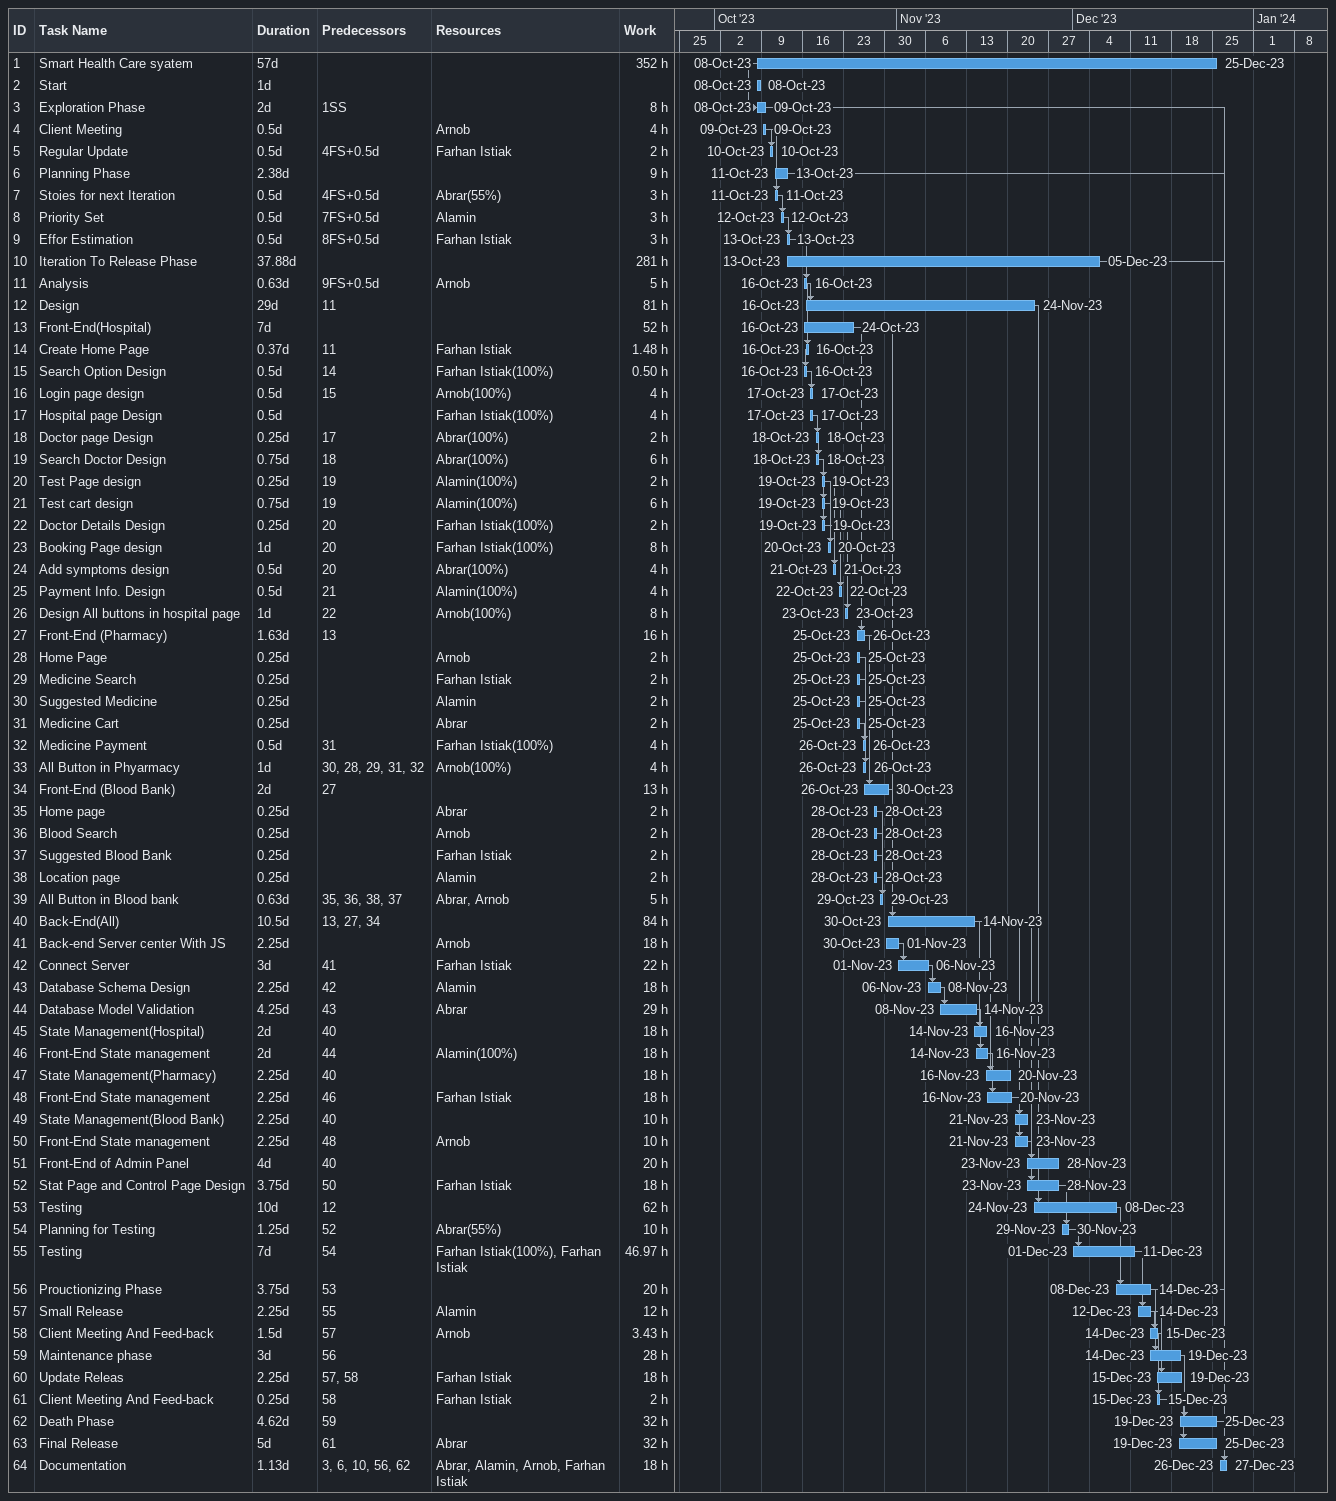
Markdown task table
| ID | Task | Duration | Start | Finish | Predecessors | Resources | Work (h) |
|---|---|---|---|---|---|---|---|
| 1 | Smart Health Care syatem | 57d | 2023-10-08 | 2023-12-25 |  |  | 352 |
| 2 | Start | 1d | 2023-10-08 | 2023-10-08 |  |  |  |
| 3 | Exploration Phase | 2d | 2023-10-08 | 2023-10-09 | 1SS |  | 8 |
| 4 | Client Meeting | 0.5d | 2023-10-09 | 2023-10-09 |  | Arnob | 4 |
| 5 | Regular Update | 0.5d | 2023-10-10 | 2023-10-10 | 4FS+0.5d | Farhan Istiak | 2 |
| 6 | Planning Phase | 2.38d | 2023-10-11 | 2023-10-13 |  |  | 9 |
| 7 | Stoies for next Iteration | 0.5d | 2023-10-11 | 2023-10-11 | 4FS+0.5d | Abrar(55%) | 3 |
| 8 | Priority Set | 0.5d | 2023-10-12 | 2023-10-12 | 7FS+0.5d | Alamin | 3 |
| 9 | Effor Estimation | 0.5d | 2023-10-13 | 2023-10-13 | 8FS+0.5d | Farhan Istiak | 3 |
| 10 | Iteration To Release Phase | 37.88d | 2023-10-13 | 2023-12-05 |  |  | 281 |
| 11 | Analysis | 0.63d | 2023-10-16 | 2023-10-16 | 9FS+0.5d | Arnob | 5 |
| 12 | Design | 29d | 2023-10-16 | 2023-11-24 | 11 |  | 81 |
| 13 | Front-End(Hospital) | 7d | 2023-10-16 | 2023-10-24 |  |  | 52 |
| 14 | Create Home Page | 0.37d | 2023-10-16 | 2023-10-16 | 11 | Farhan Istiak | 1.48 |
| 15 | Search Option Design | 0.5d | 2023-10-16 | 2023-10-16 | 14 | Farhan Istiak(100%) | 0.50 |
| 16 | Login page design | 0.5d | 2023-10-17 | 2023-10-17 | 15 | Arnob(100%) | 4 |
| 17 | Hospital page Design | 0.5d | 2023-10-17 | 2023-10-17 |  | Farhan Istiak(100%) | 4 |
| 18 | Doctor page Design | 0.25d | 2023-10-18 | 2023-10-18 | 17 | Abrar(100%) | 2 |
| 19 | Search Doctor Design | 0.75d | 2023-10-18 | 2023-10-18 | 18 | Abrar(100%) | 6 |
| 20 | Test Page design | 0.25d | 2023-10-19 | 2023-10-19 | 19 | Alamin(100%) | 2 |
| 21 | Test cart design | 0.75d | 2023-10-19 | 2023-10-19 | 19 | Alamin(100%) | 6 |
| 22 | Doctor Details Design | 0.25d | 2023-10-19 | 2023-10-19 | 20 | Farhan Istiak(100%) | 2 |
| 23 | Booking Page design | 1d | 2023-10-20 | 2023-10-20 | 20 | Farhan Istiak(100%) | 8 |
| 24 | Add symptoms design | 0.5d | 2023-10-21 | 2023-10-21 | 20 | Abrar(100%) | 4 |
| 25 | Payment Info. Design | 0.5d | 2023-10-22 | 2023-10-22 | 21 | Alamin(100%) | 4 |
| 26 | Design All buttons in hospital page | 1d | 2023-10-23 | 2023-10-23 | 22 | Arnob(100%) | 8 |
| 27 | Front-End (Pharmacy) | 1.63d | 2023-10-25 | 2023-10-26 | 13 |  | 16 |
| 28 | Home Page | 0.25d | 2023-10-25 | 2023-10-25 |  | Arnob | 2 |
| 29 | Medicine Search | 0.25d | 2023-10-25 | 2023-10-25 |  | Farhan Istiak | 2 |
| 30 | Suggested Medicine | 0.25d | 2023-10-25 | 2023-10-25 |  | Alamin | 2 |
| 31 | Medicine Cart | 0.25d | 2023-10-25 | 2023-10-25 |  | Abrar | 2 |
| 32 | Medicine Payment | 0.5d | 2023-10-26 | 2023-10-26 | 31 | Farhan Istiak(100%) | 4 |
| 33 | All Button in Phyarmacy | 1d | 2023-10-26 | 2023-10-26 | 30, 28, 29, 31, 32 | Arnob(100%) | 4 |
| 34 | Front-End (Blood Bank) | 2d | 2023-10-26 | 2023-10-30 | 27 |  | 13 |
| 35 | Home page | 0.25d | 2023-10-28 | 2023-10-28 |  | Abrar | 2 |
| 36 | Blood Search | 0.25d | 2023-10-28 | 2023-10-28 |  | Arnob | 2 |
| 37 | Suggested Blood Bank | 0.25d | 2023-10-28 | 2023-10-28 |  | Farhan Istiak | 2 |
| 38 | Location page | 0.25d | 2023-10-28 | 2023-10-28 |  | Alamin | 2 |
| 39 | All Button in Blood bank | 0.63d | 2023-10-29 | 2023-10-29 | 35, 36, 38, 37 | Abrar, Arnob | 5 |
| 40 | Back-End(All) | 10.5d | 2023-10-30 | 2023-11-14 | 13, 27, 34 |  | 84 |
| 41 | Back-end Server center With JS | 2.25d | 2023-10-30 | 2023-11-01 |  | Arnob | 18 |
| 42 | Connect Server | 3d | 2023-11-01 | 2023-11-06 | 41 | Farhan Istiak | 22 |
| 43 | Database Schema Design | 2.25d | 2023-11-06 | 2023-11-08 | 42 | Alamin | 18 |
| 44 | Database Model Validation | 4.25d | 2023-11-08 | 2023-11-14 | 43 | Abrar | 29 |
| 45 | State Management(Hospital) | 2d | 2023-11-14 | 2023-11-16 | 40 |  | 18 |
| 46 | Front-End State management | 2d | 2023-11-14 | 2023-11-16 | 44 | Alamin(100%) | 18 |
| 47 | State Management(Pharmacy) | 2.25d | 2023-11-16 | 2023-11-20 | 40 |  | 18 |
| 48 | Front-End State management | 2.25d | 2023-11-16 | 2023-11-20 | 46 | Farhan Istiak | 18 |
| 49 | State Management(Blood Bank) | 2.25d | 2023-11-21 | 2023-11-23 | 40 |  | 10 |
| 50 | Front-End State management | 2.25d | 2023-11-21 | 2023-11-23 | 48 | Arnob | 10 |
| 51 | Front-End of Admin Panel | 4d | 2023-11-23 | 2023-11-28 | 40 |  | 20 |
| 52 | Stat Page and Control Page Design | 3.75d | 2023-11-23 | 2023-11-28 | 50 | Farhan Istiak | 18 |
| 53 | Testing | 10d | 2023-11-24 | 2023-12-08 | 12 |  | 62 |
| 54 | Planning for Testing | 1.25d | 2023-11-29 | 2023-11-30 | 52 | Abrar(55%) | 10 |
| 55 | Testing | 7d | 2023-12-01 | 2023-12-11 | 54 | Farhan Istiak(100%), Farhan Istiak | 46.97 |
| 56 | Prouctionizing Phase | 3.75d | 2023-12-08 | 2023-12-14 | 53 |  | 20 |
| 57 | Small Release | 2.25d | 2023-12-12 | 2023-12-14 | 55 | Alamin | 12 |
| 58 | Client Meeting And Feed-back | 1.5d | 2023-12-14 | 2023-12-15 | 57 | Arnob | 3.43 |
| 59 | Maintenance phase | 3d | 2023-12-14 | 2023-12-19 | 56 |  | 28 |
| 60 | Update Releas | 2.25d | 2023-12-15 | 2023-12-19 | 57, 58 | Farhan Istiak | 18 |
| 61 | Client Meeting And Feed-back | 0.25d | 2023-12-15 | 2023-12-15 | 58 | Farhan Istiak | 2 |
| 62 | Death Phase | 4.62d | 2023-12-19 | 2023-12-25 | 59 |  | 32 |
| 63 | Final Release | 5d | 2023-12-19 | 2023-12-25 | 61 | Abrar | 32 |
| 64 | Documentation | 1.13d | 2023-12-26 | 2023-12-27 | 3, 6, 10, 56, 62 | Abrar, Alamin, Arnob, Farhan Istiak | 18 |
